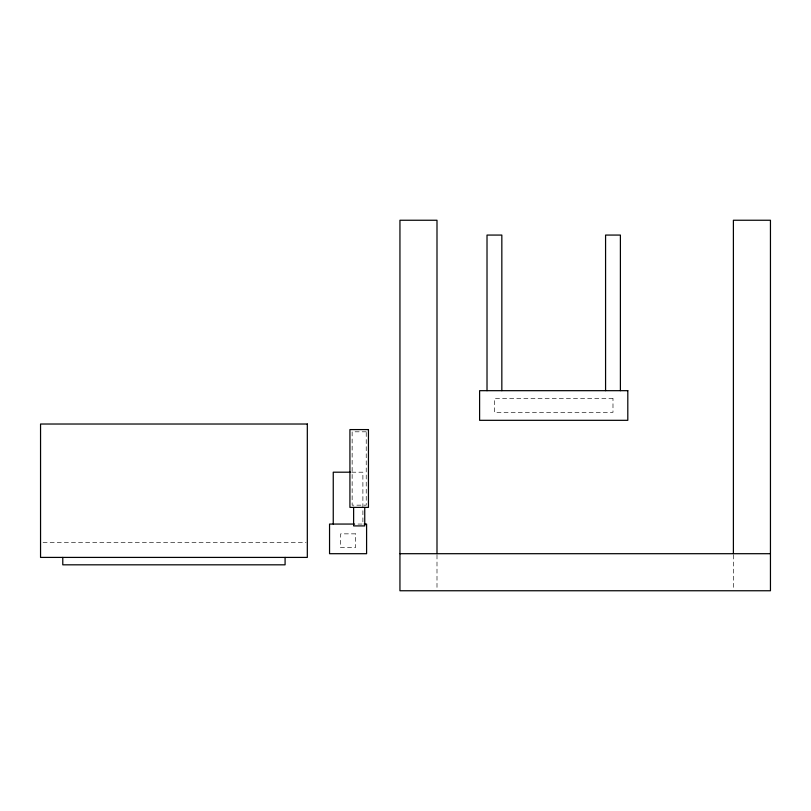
<?xml version="1.0" encoding="UTF-8"?>
<svg xmlns="http://www.w3.org/2000/svg" width="811" height="811" viewBox="0 0 811 811"><rect width="100%" height="100%" fill="white"/><g stroke="black" fill="none" stroke-linecap="round" stroke-linejoin="round"><path stroke-width="0.61" stroke-dasharray="4.05 3.04" d="M351.781 472.195L362.892 472.195L362.892 524.058L354.245 524.058M43.074 542.589L306.051 542.589M733.397 554.937L733.397 589.516M436.997 554.937L436.997 589.516M612.984 398.688L494.426 398.688L494.426 412.312L612.984 412.312L612.984 398.688M366.227 431.807L352.146 431.807L352.146 505.162L366.227 505.162L366.227 431.807M355.482 533.851L340.661 533.851L340.661 547.628L355.482 547.628L355.482 533.851"/><path stroke-width="1.22" d="M350.545 472.195L333.25 472.195L333.25 524.058M354.245 524.058L329.55 524.058L329.55 553.7L366.592 553.7L366.592 524.058L364.129 524.058M399.945 553.7L770.45 553.7M733.397 553.7L733.397 220.247L770.45 220.247L770.45 590.753L399.945 590.753L399.945 220.247L436.997 220.247L436.997 553.7M620.395 390.679L620.395 235.068L605.574 235.068L605.574 390.679M501.837 390.679L501.837 235.068L487.016 235.068L487.016 390.679M364.747 507.392L364.747 525.913L353.626 525.913L353.626 507.392M285.087 557.41L285.087 564.821L62.782 564.821L62.782 557.41M627.805 390.679L479.605 390.679L479.605 420.321L627.805 420.321L627.805 390.679M307.318 424.021L40.55 424.021L40.55 557.41L307.318 557.41L307.318 424.021M368.447 429.587L349.926 429.587L349.926 507.392L368.447 507.392L368.447 429.587"/></g></svg>
